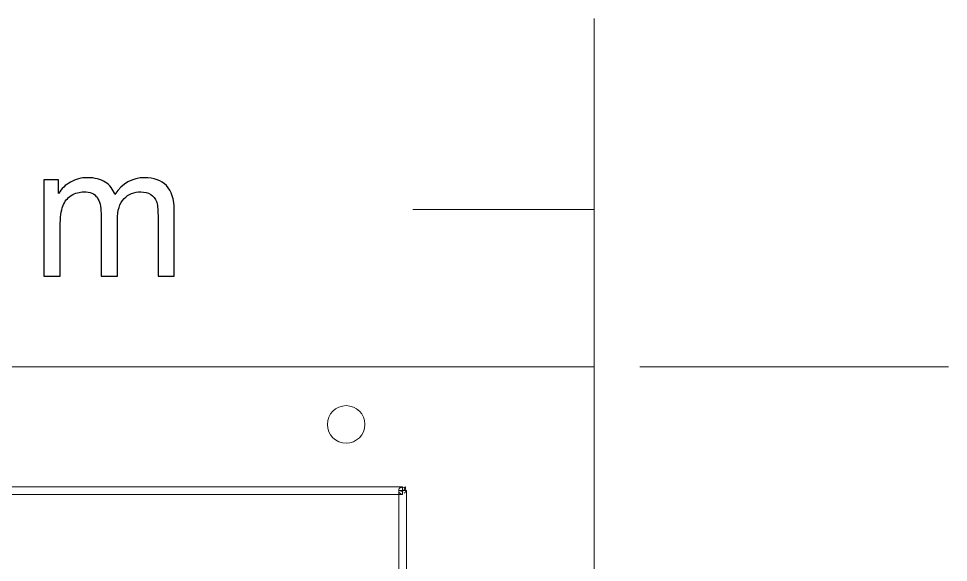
# Model space of a CAD drawing. Header units: millimetres. Extents: x -19.4 to 22.9, y -18.1 to 22.2.
# Drawn here: x -1.89 to 22.87, y 7.71 to 22.18 of the extents above; entities that cross this region are included whole.
import ezdxf

# ---------------------------------------------------------------- set-up
doc = ezdxf.new("R2010")
doc.units = ezdxf.units.MM
doc.header["$MEASUREMENT"] = 0
for name, color, linetype in [('BG_OUTLINE', 7, 'Continuous'), ('PG_SILKSCREEN_TOP', 7, 'Continuous'), ('PIN_TOP', 7, 'Continuous')]:
    doc.layers.add(name, color=color, linetype=linetype)

msp = doc.modelspace()

# ---------------------------------------------------------------- linework, layer by layer
at = {"layer": 'BG_OUTLINE', "lineweight": 20}
for points in [[(13.4366, 7.7317), (13.4366, 7.7317), (13.4366, 22.1824), (13.4366, 22.1824)], [(8.6048, 17.1024), (8.6048, 17.1024), (13.4366, 17.1024), (13.4366, 17.1024)], [(14.6542, 12.9092), (14.6542, 12.9092), (22.8697, 12.9092), (22.8697, 12.9092)]]:
    msp.add_open_spline(points, degree=3, dxfattribs=at)
at = {"layer": 'BG_OUTLINE'}
msp.add_open_spline([(-1.2147, 15.3273), (-1.2147, 15.3273), (-1.2147, 17.8881), (-1.2147, 17.8881), (-1.2147, 17.8881), (-1.2147, 17.8881), (-0.827, 17.8881), (-0.827, 17.8881), (-0.827, 17.8881), (-0.827, 17.8881), (-0.827, 17.5292), (-0.827, 17.5292), (-0.827, 17.5292), (-0.7464, 17.6543), (-0.6394, 17.7555), (-0.506, 17.8313), (-0.506, 17.8313), (-0.3727, 17.9078), (-0.2204, 17.9465), (-0.05, 17.9465), (-0.05, 17.9465), (0.1393, 17.9465), (0.2949, 17.907), (0.4159, 17.828), (0.4159, 17.828), (0.5377, 17.749), (0.6233, 17.6395), (0.6727, 17.4979), (0.6727, 17.4979), (0.876, 17.7967), (1.1394, 17.9465), (1.4637, 17.9465), (1.4637, 17.9465), (1.7181, 17.9465), (1.9132, 17.8757), (2.0498, 17.735), (2.0498, 17.735), (2.1864, 17.5942), (2.2548, 17.3777), (2.2548, 17.0855), (2.2548, 17.0855), (2.2548, 17.0855), (2.2548, 15.3273), (2.2548, 15.3273), (2.2548, 15.3273), (2.2548, 15.3273), (1.8234, 15.3273), (1.8234, 15.3273), (1.8234, 15.3273), (1.8234, 15.3273), (1.8234, 16.9406), (1.8234, 16.9406), (1.8234, 16.9406), (1.8234, 17.1143), (1.8095, 17.2394), (1.7815, 17.316), (1.7815, 17.316), (1.7527, 17.3917), (1.7016, 17.4535), (1.6284, 17.5004), (1.6284, 17.5004), (1.5543, 17.5465), (1.467, 17.5703), (1.3674, 17.5703), (1.3674, 17.5703), (1.1872, 17.5703), (1.0382, 17.5102), (0.9188, 17.3901), (0.9188, 17.3901), (0.8003, 17.2707), (0.7402, 17.0789), (0.7402, 16.8155), (0.7402, 16.8155), (0.7402, 16.8155), (0.7402, 15.3273), (0.7402, 15.3273), (0.7402, 15.3273), (0.7402, 15.3273), (0.3064, 15.3273), (0.3064, 15.3273), (0.3064, 15.3273), (0.3064, 15.3273), (0.3064, 16.9909), (0.3064, 16.9909), (0.3064, 16.9909), (0.3064, 17.1843), (0.271, 17.3292), (0.2002, 17.4255), (0.2002, 17.4255), (0.1294, 17.5218), (0.0142, 17.5703), (-0.1471, 17.5703), (-0.1471, 17.5703), (-0.269, 17.5703), (-0.3817, 17.5382), (-0.4854, 17.4732), (-0.4854, 17.4732), (-0.5892, 17.409), (-0.6649, 17.3152), (-0.711, 17.1917), (-0.711, 17.1917), (-0.7579, 17.0674), (-0.7809, 16.8888), (-0.7809, 16.6558), (-0.7809, 16.6558), (-0.7809, 16.6558), (-0.7809, 15.3273), (-0.7809, 15.3273), (-0.7809, 15.3273), (-0.7809, 15.3273), (-1.2147, 15.3273), (-1.2147, 15.3273)], degree=3, knots=[0, 0, 0, 0, 0.0357143, 0.0357143, 0.0357143, 0.0357143, 0.0714286, 0.0714286, 0.0714286, 0.0714286, 0.1071429, 0.1071429, 0.1071429, 0.1071429, 0.1428571, 0.1428571, 0.1428571, 0.1428571, 0.1785714, 0.1785714, 0.1785714, 0.1785714, 0.2142857, 0.2142857, 0.2142857, 0.2142857, 0.25, 0.25, 0.25, 0.25, 0.2857143, 0.2857143, 0.2857143, 0.2857143, 0.3214286, 0.3214286, 0.3214286, 0.3214286, 0.3571429, 0.3571429, 0.3571429, 0.3571429, 0.3928571, 0.3928571, 0.3928571, 0.3928571, 0.4285714, 0.4285714, 0.4285714, 0.4285714, 0.4642857, 0.4642857, 0.4642857, 0.4642857, 0.5, 0.5, 0.5, 0.5, 0.5357143, 0.5357143, 0.5357143, 0.5357143, 0.5714286, 0.5714286, 0.5714286, 0.5714286, 0.6071429, 0.6071429, 0.6071429, 0.6071429, 0.6428571, 0.6428571, 0.6428571, 0.6428571, 0.6785714, 0.6785714, 0.6785714, 0.6785714, 0.7142857, 0.7142857, 0.7142857, 0.7142857, 0.75, 0.75, 0.75, 0.75, 0.7857143, 0.7857143, 0.7857143, 0.7857143, 0.8214286, 0.8214286, 0.8214286, 0.8214286, 0.8571429, 0.8571429, 0.8571429, 0.8571429, 0.8928571, 0.8928571, 0.8928571, 0.8928571, 0.9285714, 0.9285714, 0.9285714, 0.9285714, 0.9642857, 0.9642857, 0.9642857, 0.9642857, 1, 1, 1, 1], dxfattribs=at)
at = {"layer": 'BG_OUTLINE', "lineweight": 9}
msp.add_open_spline([(-13.5636, -18.0908), (-13.5636, -18.0908), (13.4366, -18.0908), (13.4366, -18.0908), (13.4366, -18.0908), (13.4366, -18.0908), (13.4366, 12.9092), (13.4366, 12.9092), (13.4366, 12.9092), (13.4366, 12.9092), (-13.5636, 12.9092), (-13.5636, 12.9092), (-13.5636, 12.9092), (-13.5636, 12.9092), (-13.5636, -18.0908), (-13.5636, -18.0908)], degree=3, knots=[0, 0, 0, 0, 0.25, 0.25, 0.25, 0.25, 0.5, 0.5, 0.5, 0.5, 0.75, 0.75, 0.75, 0.75, 1, 1, 1, 1], dxfattribs=at)
at = {"layer": 'PG_SILKSCREEN_TOP', "lineweight": 9}
for points, knots in [([(-8.4635, 9.5168), (-8.4635, 9.5168), (-8.4635, 9.72), (-8.4635, 9.72), (-8.4635, 9.72), (-8.4635, 9.72), (8.3365, 9.72), (8.3365, 9.72), (8.3365, 9.72), (8.3365, 9.72), (8.3365, 9.5168), (8.3365, 9.5168), (8.3365, 9.5168), (8.3365, 9.5168), (-8.4635, 9.5168), (-8.4635, 9.5168)], [0, 0, 0, 0, 0.25, 0.25, 0.25, 0.25, 0.5, 0.5, 0.5, 0.5, 0.75, 0.75, 0.75, 0.75, 1, 1, 1, 1]), ([(8.3365, 9.5168), (8.3002, 9.5168), (8.2667, 9.5362), (8.2485, 9.5676), (8.2485, 9.5676), (8.2304, 9.5991), (8.2304, 9.6378), (8.2485, 9.6693), (8.2485, 9.6693), (8.2667, 9.7007), (8.3002, 9.7201), (8.3365, 9.72)], [0, 0, 0, 0, 0.3333333, 0.3333333, 0.3333333, 0.3333333, 0.6666667, 0.6666667, 0.6666667, 0.6666667, 1, 1, 1, 1]), ([(8.3365, 9.5168), (8.3002, 9.5168), (8.2667, 9.5362), (8.2485, 9.5676), (8.2485, 9.5676), (8.2304, 9.5991), (8.2304, 9.6378), (8.2485, 9.6693), (8.2485, 9.6693), (8.2667, 9.7007), (8.3002, 9.7201), (8.3365, 9.72)], [0, 0, 0, 0, 0.3333333, 0.3333333, 0.3333333, 0.3333333, 0.6666667, 0.6666667, 0.6666667, 0.6666667, 1, 1, 1, 1]), ([(8.2915, 9.5912), (8.354, 9.5951), (8.4015, 9.6489), (8.3977, 9.7114), (8.3977, 9.7114), (8.3938, 9.774), (8.444, 9.6495), (8.3815, 9.6456)], [0, 0, 0, 0, 0.5, 0.5, 0.5, 0.5, 1, 1, 1, 1]), ([(8.2915, 9.5912), (8.354, 9.5951), (8.4015, 9.6489), (8.3977, 9.7114), (8.3977, 9.7114), (8.3938, 9.774), (8.444, 9.6495), (8.3815, 9.6456)], [0, 0, 0, 0, 0.5, 0.5, 0.5, 0.5, 1, 1, 1, 1]), ([(8.2915, 9.6928), (8.3326, 9.7177), (8.386, 9.7045), (8.4108, 9.6635), (8.4108, 9.6635), (8.4357, 9.6224), (8.4225, 9.569), (8.3815, 9.5441)], [0, 0, 0, 0, 0.5, 0.5, 0.5, 0.5, 1, 1, 1, 1]), ([(8.2915, 9.6928), (8.3326, 9.7177), (8.386, 9.7045), (8.4108, 9.6635), (8.4108, 9.6635), (8.4357, 9.6224), (8.4225, 9.569), (8.3815, 9.5441)], [0, 0, 0, 0, 0.5, 0.5, 0.5, 0.5, 1, 1, 1, 1]), ([(8.2349, 9.6184), (8.2349, 9.6184), (8.4381, 9.6184), (8.4381, 9.6184), (8.4381, 9.6184), (8.4381, 9.6184), (8.4381, -6.3814), (8.4381, -6.3814), (8.4381, -6.3814), (8.4381, -6.3814), (8.2349, -6.3814), (8.2349, -6.3814), (8.2349, -6.3814), (8.2349, -6.3814), (8.2349, 9.6184), (8.2349, 9.6184)], [0, 0, 0, 0, 0.25, 0.25, 0.25, 0.25, 0.5, 0.5, 0.5, 0.5, 0.75, 0.75, 0.75, 0.75, 1, 1, 1, 1]), ([(8.3365, 9.6184), (8.3365, 9.6184), (8.3365, 9.6184), (8.3365, 9.6184), (8.3365, 9.6184), (8.3365, 9.6185), (8.3365, 9.6185), (8.3364, 9.6184), (8.3364, 9.6184), (8.3364, 9.6184), (8.3364, 9.6184), (8.3364, 9.6184)], [0, 0, 0, 0, 0.3333333, 0.3333333, 0.3333333, 0.3333333, 0.6666667, 0.6666667, 0.6666667, 0.6666667, 1, 1, 1, 1]), ([(8.3365, 9.6184), (8.3365, 9.6184), (8.3365, 9.6184), (8.3365, 9.6184), (8.3365, 9.6184), (8.3365, 9.6185), (8.3365, 9.6185), (8.3364, 9.6184), (8.3364, 9.6184), (8.3364, 9.6184), (8.3364, 9.6184), (8.3364, 9.6184)], [0, 0, 0, 0, 0.3333333, 0.3333333, 0.3333333, 0.3333333, 0.6666667, 0.6666667, 0.6666667, 0.6666667, 1, 1, 1, 1])]:
    msp.add_open_spline(points, degree=3, knots=knots, dxfattribs=at)
at = {"layer": 'PIN_TOP', "lineweight": 9}
msp.add_open_spline([(7.3325, 11.3792), (7.3325, 11.6553), (7.1087, 11.8791), (6.8326, 11.8791), (6.8326, 11.8791), (6.5564, 11.8791), (6.3326, 11.6553), (6.3326, 11.3792), (6.3326, 11.3792), (6.3326, 11.103), (6.5564, 10.8792), (6.8325, 10.8792), (6.8325, 10.8792), (7.1087, 10.8791), (7.3325, 11.103), (7.3325, 11.3791)], degree=3, knots=[0, 0, 0, 0, 0.25, 0.25, 0.25, 0.25, 0.5, 0.5, 0.5, 0.5, 0.75, 0.75, 0.75, 0.75, 1, 1, 1, 1], dxfattribs=at)

doc.saveas('drawing.dxf')
